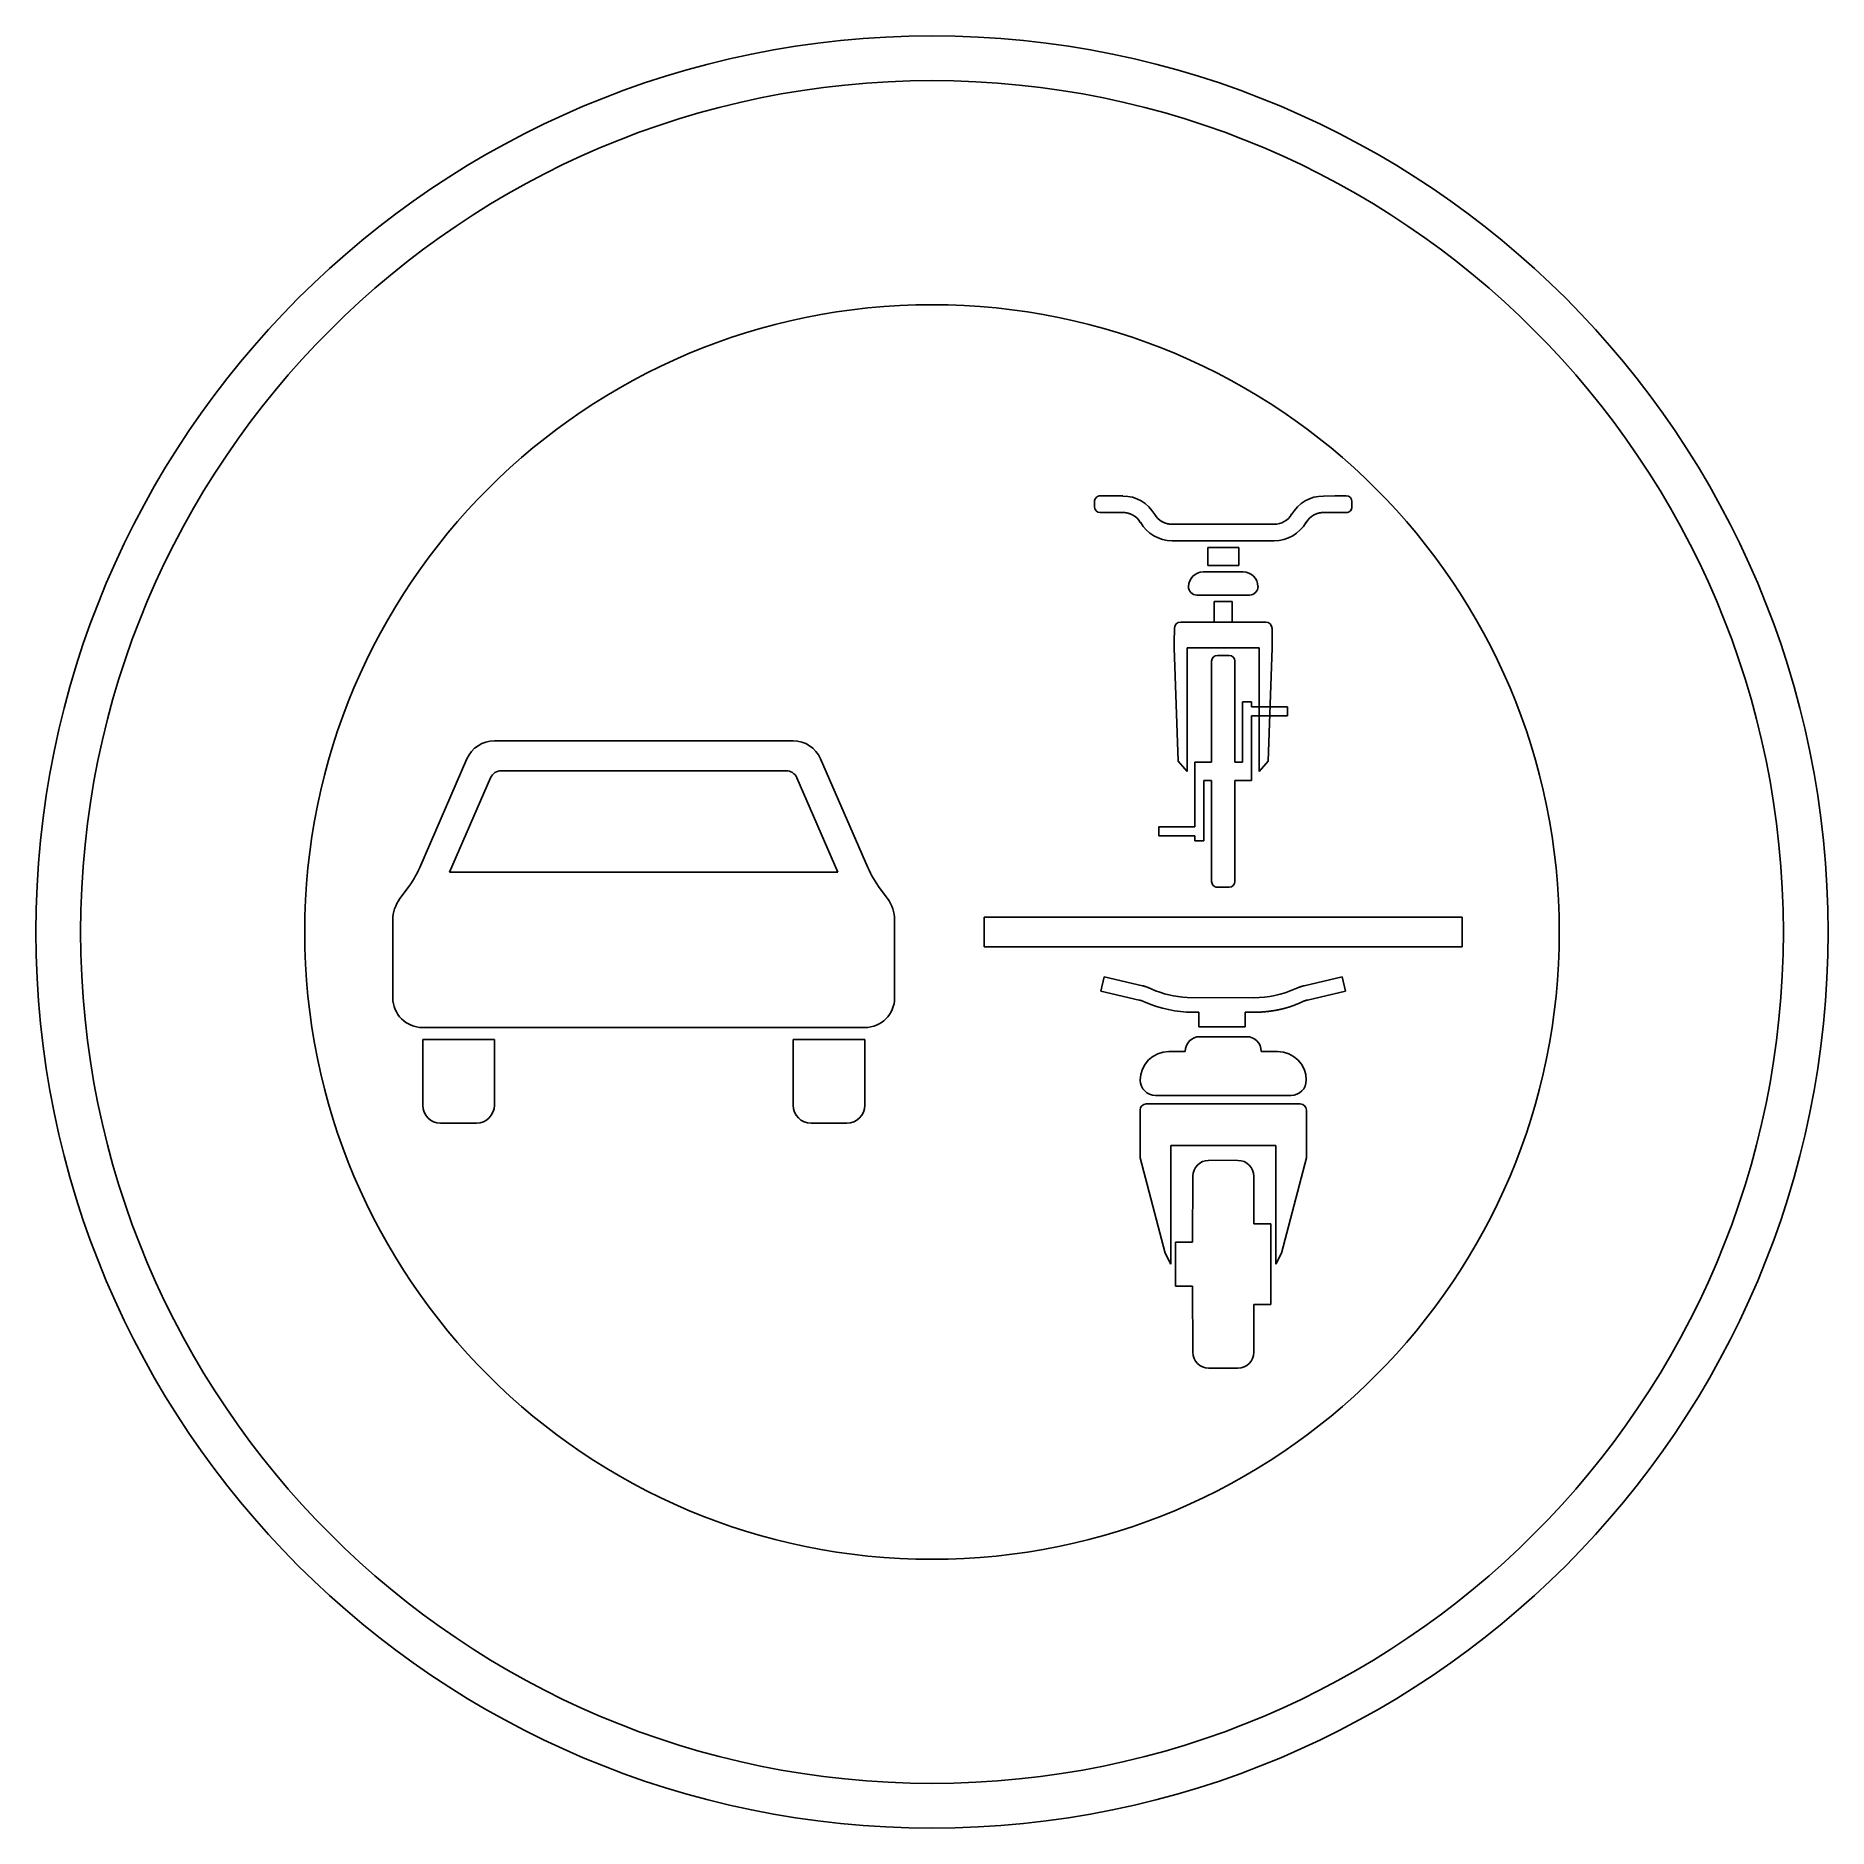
# Model space of a CAD drawing. Extents: x 0 to 600, y 0 to 600.
import ezdxf

# ---------------------------------------------------------------- set-up
doc = ezdxf.new("R2010")
doc.units = 0
doc.header["$LTSCALE"] = 25
doc.linetypes.add('AUSGEZOGEN', pattern=[0])
doc.layers.get('0').update_dxf_attribs({"linetype": 'AUSGEZOGEN'})

msp = doc.modelspace()

# ---------------------------------------------------------------- linework, layer by layer
for p, q in [((354.4, 442.35), (354.4, 444.1)), ((356.3, 446), (363.92, 446)), ((363.92, 446), (363.9, 445.95)), ((431.05, 445.95), (434.89, 446)), ((434.89, 446), (438.7, 446)), ((440.6, 444.1), (440.6, 442.35)), ((360.11, 440.42), (356.3, 440.45)), ((363.92, 440.42), (360.11, 440.42)), ((363.95, 440.42), (363.92, 440.42)), ((363.99, 440.42), (363.95, 440.42)), ((364.02, 440.42), (363.99, 440.42)), ((364.06, 440.42), (364.02, 440.42)), ((364.1, 440.42), (364.06, 440.42)), ((364.13, 440.42), (364.1, 440.42)), ((364.17, 440.42), (364.13, 440.42)), ((364.2, 440.42), (364.17, 440.42)), ((364.24, 440.42), (364.2, 440.42)), ((364.28, 440.41), (364.24, 440.42)), ((364.31, 440.41), (364.28, 440.41)), ((364.35, 440.41), (364.31, 440.41)), ((364.38, 440.41), (364.35, 440.41)), ((364.42, 440.4), (364.38, 440.41)), ((364.45, 440.4), (364.42, 440.4)), ((364.49, 440.4), (364.45, 440.4)), ((364.52, 440.4), (364.49, 440.4)), ((364.56, 440.39), (364.52, 440.4)), ((364.6, 440.39), (364.56, 440.39)), ((364.63, 440.39), (364.6, 440.39)), ((364.67, 440.38), (364.63, 440.39)), ((364.7, 440.38), (364.67, 440.38)), ((364.74, 440.37), (364.7, 440.38)), ((364.77, 440.37), (364.74, 440.37)), ((364.81, 440.36), (364.77, 440.37)), ((364.84, 440.36), (364.81, 440.36)), ((364.88, 440.36), (364.84, 440.36)), ((364.91, 440.35), (364.88, 440.36)), ((364.95, 440.34), (364.91, 440.35)), ((364.98, 440.34), (364.95, 440.34)), ((365.02, 440.33), (364.98, 440.34)), ((365.05, 440.33), (365.02, 440.33)), ((365.09, 440.32), (365.05, 440.33)), ((365.12, 440.32), (365.09, 440.32)), ((365.16, 440.31), (365.12, 440.32)), ((365.19, 440.3), (365.16, 440.31)), ((365.22, 440.3), (365.19, 440.3)), ((365.26, 440.29), (365.22, 440.3)), ((365.29, 440.28), (365.26, 440.29)), ((365.33, 440.28), (365.29, 440.28)), ((365.36, 440.27), (365.33, 440.28)), ((365.4, 440.26), (365.36, 440.27)), ((365.43, 440.25), (365.4, 440.26)), ((365.46, 440.25), (365.43, 440.25)), ((365.5, 440.24), (365.46, 440.25)), ((365.53, 440.23), (365.5, 440.24)), ((365.57, 440.22), (365.53, 440.23)), ((365.6, 440.21), (365.57, 440.22)), ((365.63, 440.2), (365.6, 440.21)), ((365.67, 440.19), (365.63, 440.2)), ((365.7, 440.19), (365.67, 440.19)), ((365.73, 440.18), (365.7, 440.19)), ((365.77, 440.17), (365.73, 440.18)), ((365.8, 440.16), (365.77, 440.17)), ((365.83, 440.15), (365.8, 440.16)), ((365.87, 440.14), (365.83, 440.15)), ((365.9, 440.13), (365.87, 440.14)), ((365.93, 440.12), (365.9, 440.13)), ((365.97, 440.11), (365.93, 440.12)), ((366, 440.1), (365.97, 440.11)), ((366.03, 440.09), (366, 440.1)), ((366.07, 440.07), (366.03, 440.09)), ((366.1, 440.06), (366.07, 440.07)), ((366.13, 440.05), (366.1, 440.06)), ((366.16, 440.04), (366.13, 440.05)), ((366.2, 440.03), (366.16, 440.04)), ((366.23, 440.02), (366.2, 440.03)), ((366.26, 440.01), (366.23, 440.02)), ((366.29, 439.99), (366.26, 440.01)), ((366.33, 439.98), (366.29, 439.99)), ((366.36, 439.97), (366.33, 439.98)), ((366.39, 439.96), (366.36, 439.97)), ((366.42, 439.94), (366.39, 439.96)), ((366.45, 439.93), (366.42, 439.94)), ((366.49, 439.92), (366.45, 439.93)), ((366.52, 439.9), (366.49, 439.92)), ((366.55, 439.89), (366.52, 439.9)), ((366.58, 439.88), (366.55, 439.89)), ((366.61, 439.86), (366.58, 439.88)), ((366.64, 439.85), (366.61, 439.86)), ((366.68, 439.84), (366.64, 439.85)), ((366.71, 439.82), (366.68, 439.84)), ((366.74, 439.81), (366.71, 439.82)), ((366.77, 439.79), (366.74, 439.81)), ((366.8, 439.78), (366.77, 439.79)), ((366.83, 439.76), (366.8, 439.78)), ((366.86, 439.75), (366.83, 439.76)), ((366.89, 439.73), (366.86, 439.75)), ((366.92, 439.72), (366.89, 439.73)), ((366.95, 439.7), (366.92, 439.72)), ((366.98, 439.69), (366.95, 439.7)), ((367.01, 439.67), (366.98, 439.69)), ((367.04, 439.65), (367.01, 439.67)), ((367.08, 439.64), (367.04, 439.65)), ((367.11, 439.62), (367.08, 439.64)), ((367.14, 439.61), (367.11, 439.62)), ((367.17, 439.59), (367.14, 439.61)), ((367.19, 439.57), (367.17, 439.59)), ((367.22, 439.56), (367.19, 439.57)), ((367.25, 439.54), (367.22, 439.56)), ((367.27, 439.56), (367.25, 439.54)), ((374.55, 439.8), (374.59, 439.77)), ((420.36, 439.82), (420.4, 439.8)), ((427.74, 439.54), (427.73, 439.56)), ((427.77, 439.56), (427.74, 439.54)), ((427.8, 439.57), (427.77, 439.56)), ((427.83, 439.59), (427.8, 439.57)), ((427.86, 439.61), (427.83, 439.59)), ((427.89, 439.62), (427.86, 439.61)), ((427.92, 439.64), (427.89, 439.62)), ((427.95, 439.66), (427.92, 439.64)), ((427.98, 439.67), (427.95, 439.66)), ((428.01, 439.69), (427.98, 439.67)), ((428.04, 439.7), (428.01, 439.69)), ((428.07, 439.72), (428.04, 439.7)), ((428.1, 439.73), (428.07, 439.72)), ((428.14, 439.75), (428.1, 439.73)), ((428.17, 439.76), (428.14, 439.75)), ((428.2, 439.78), (428.17, 439.76)), ((428.23, 439.79), (428.2, 439.78)), ((428.26, 439.81), (428.23, 439.79)), ((428.29, 439.82), (428.26, 439.81)), ((428.32, 439.84), (428.29, 439.82)), ((428.35, 439.85), (428.32, 439.84)), ((428.38, 439.86), (428.35, 439.85)), ((428.42, 439.88), (428.38, 439.86)), ((428.45, 439.89), (428.42, 439.88)), ((428.48, 439.9), (428.45, 439.89)), ((428.51, 439.92), (428.48, 439.9)), ((428.54, 439.93), (428.51, 439.92)), ((428.57, 439.94), (428.54, 439.93)), ((428.61, 439.96), (428.57, 439.94)), ((428.64, 439.97), (428.61, 439.96)), ((428.67, 439.98), (428.64, 439.97)), ((428.7, 439.99), (428.67, 439.98)), ((428.74, 440.01), (428.7, 439.99)), ((428.77, 440.02), (428.74, 440.01)), ((428.8, 440.03), (428.77, 440.02)), ((428.83, 440.04), (428.8, 440.03)), ((428.87, 440.05), (428.83, 440.04)), ((428.9, 440.06), (428.87, 440.05)), ((428.93, 440.08), (428.9, 440.06)), ((428.96, 440.09), (428.93, 440.08)), ((429, 440.1), (428.96, 440.09)), ((429.03, 440.11), (429, 440.1)), ((429.06, 440.12), (429.03, 440.11)), ((429.1, 440.13), (429.06, 440.12)), ((429.13, 440.14), (429.1, 440.13)), ((429.16, 440.15), (429.13, 440.14)), ((429.2, 440.16), (429.16, 440.15)), ((429.23, 440.17), (429.2, 440.16)), ((429.26, 440.18), (429.23, 440.17)), ((429.3, 440.19), (429.26, 440.18)), ((429.33, 440.2), (429.3, 440.19)), ((429.36, 440.2), (429.33, 440.2)), ((429.4, 440.21), (429.36, 440.2)), ((429.43, 440.22), (429.4, 440.21)), ((429.47, 440.23), (429.43, 440.22)), ((429.5, 440.24), (429.47, 440.23)), ((429.53, 440.25), (429.5, 440.24)), ((429.57, 440.25), (429.53, 440.25)), ((429.6, 440.26), (429.57, 440.25)), ((429.64, 440.27), (429.6, 440.26)), ((429.67, 440.28), (429.64, 440.27)), ((429.7, 440.28), (429.67, 440.28)), ((429.74, 440.29), (429.7, 440.28)), ((429.77, 440.3), (429.74, 440.29)), ((429.81, 440.3), (429.77, 440.3)), ((429.84, 440.31), (429.81, 440.3)), ((429.88, 440.32), (429.84, 440.31)), ((429.91, 440.32), (429.88, 440.32)), ((429.95, 440.33), (429.91, 440.32)), ((429.98, 440.33), (429.95, 440.33)), ((430.02, 440.34), (429.98, 440.33)), ((430.05, 440.35), (430.02, 440.34)), ((430.09, 440.35), (430.05, 440.35)), ((430.12, 440.36), (430.09, 440.35)), ((430.16, 440.36), (430.12, 440.36)), ((430.19, 440.37), (430.16, 440.36)), ((430.23, 440.37), (430.19, 440.37)), ((430.26, 440.37), (430.23, 440.37)), ((430.3, 440.38), (430.26, 440.37)), ((430.33, 440.38), (430.3, 440.38)), ((430.37, 440.39), (430.33, 440.38)), ((430.4, 440.39), (430.37, 440.39)), ((430.44, 440.39), (430.4, 440.39)), ((430.47, 440.4), (430.44, 440.39)), ((430.51, 440.4), (430.47, 440.4)), ((430.54, 440.4), (430.51, 440.4)), ((430.58, 440.41), (430.54, 440.4)), ((430.61, 440.41), (430.58, 440.41)), ((430.65, 440.41), (430.61, 440.41)), ((430.69, 440.41), (430.65, 440.41)), ((430.72, 440.41), (430.69, 440.41)), ((430.76, 440.42), (430.72, 440.41)), ((430.79, 440.42), (430.76, 440.42)), ((430.83, 440.42), (430.79, 440.42)), ((430.87, 440.42), (430.83, 440.42)), ((430.9, 440.42), (430.87, 440.42)), ((430.94, 440.42), (430.9, 440.42)), ((430.97, 440.42), (430.94, 440.42)), ((431.01, 440.42), (430.97, 440.42)), ((431.05, 440.42), (431.01, 440.42)), ((431.08, 440.42), (431.05, 440.42)), ((434.89, 440.42), (431.08, 440.42)), ((438.7, 440.45), (434.89, 440.42)), ((369.75, 437.15), (369.71, 437.12)), ((377.02, 437.34), (377.04, 437.38)), ((377.04, 437.38), (377.07, 437.36)), ((377.07, 437.36), (377.1, 437.34)), ((377.1, 437.34), (377.13, 437.33)), ((377.13, 437.33), (377.16, 437.31)), ((377.16, 437.31), (377.19, 437.29)), ((377.19, 437.29), (377.22, 437.28)), ((377.22, 437.28), (377.25, 437.26)), ((377.25, 437.26), (377.28, 437.25)), ((377.28, 437.25), (377.31, 437.23)), ((377.31, 437.23), (377.34, 437.21)), ((377.34, 437.21), (377.37, 437.2)), ((377.37, 437.2), (377.41, 437.18)), ((377.41, 437.18), (377.44, 437.17)), ((377.44, 437.17), (377.47, 437.15)), ((377.47, 437.15), (377.5, 437.14)), ((377.5, 437.14), (377.53, 437.12)), ((377.53, 437.12), (377.56, 437.11)), ((377.56, 437.11), (377.59, 437.09)), ((377.59, 437.09), (377.62, 437.08)), ((377.62, 437.08), (377.65, 437.07)), ((377.65, 437.07), (377.69, 437.05)), ((377.69, 437.05), (377.72, 437.04)), ((377.72, 437.04), (377.75, 437.03)), ((377.75, 437.03), (377.78, 437.01)), ((377.78, 437.01), (377.81, 437)), ((377.81, 437), (377.84, 436.99)), ((377.84, 436.99), (377.88, 436.97)), ((377.88, 436.97), (377.91, 436.96)), ((377.91, 436.96), (377.94, 436.95)), ((377.94, 436.95), (377.97, 436.94)), ((377.97, 436.94), (378, 436.92)), ((378, 436.92), (378.04, 436.91)), ((378.04, 436.91), (378.07, 436.9)), ((378.07, 436.9), (378.1, 436.89)), ((378.1, 436.89), (378.13, 436.88)), ((378.13, 436.88), (378.17, 436.86)), ((378.17, 436.86), (378.2, 436.85)), ((378.2, 436.85), (378.23, 436.84)), ((378.23, 436.84), (378.26, 436.83)), ((378.26, 436.83), (378.3, 436.82)), ((378.3, 436.82), (378.33, 436.81)), ((378.33, 436.81), (378.36, 436.8)), ((378.36, 436.8), (378.4, 436.79)), ((378.4, 436.79), (378.43, 436.78)), ((378.43, 436.78), (378.46, 436.77)), ((378.46, 436.77), (378.5, 436.76)), ((378.5, 436.76), (378.53, 436.75)), ((378.53, 436.75), (378.56, 436.74)), ((378.56, 436.74), (378.6, 436.73)), ((378.6, 436.73), (378.63, 436.72)), ((378.63, 436.72), (378.66, 436.71)), ((378.66, 436.71), (378.7, 436.7)), ((378.7, 436.7), (378.73, 436.7)), ((378.73, 436.7), (378.77, 436.69)), ((378.77, 436.69), (378.8, 436.68)), ((378.8, 436.68), (378.83, 436.67)), ((378.83, 436.67), (378.87, 436.66)), ((378.87, 436.66), (378.9, 436.66)), ((378.9, 436.66), (378.94, 436.65)), ((378.94, 436.65), (378.97, 436.64)), ((378.97, 436.64), (379, 436.63)), ((379, 436.63), (379.04, 436.63)), ((379.04, 436.63), (379.07, 436.62)), ((379.07, 436.62), (379.11, 436.61)), ((379.11, 436.61), (379.14, 436.61)), ((379.14, 436.61), (379.18, 436.6)), ((379.18, 436.6), (379.21, 436.59)), ((379.21, 436.59), (379.25, 436.59)), ((379.25, 436.59), (379.28, 436.58)), ((379.28, 436.58), (379.32, 436.58)), ((379.32, 436.58), (379.35, 436.57)), ((379.35, 436.57), (379.39, 436.57)), ((379.39, 436.57), (379.42, 436.56)), ((379.42, 436.56), (379.46, 436.56)), ((379.46, 436.56), (379.49, 436.55)), ((379.49, 436.55), (379.53, 436.55)), ((379.53, 436.55), (379.56, 436.54)), ((379.56, 436.54), (379.6, 436.54)), ((379.6, 436.54), (379.63, 436.53)), ((379.63, 436.53), (379.67, 436.53)), ((379.67, 436.53), (379.7, 436.53)), ((379.7, 436.53), (379.74, 436.52)), ((379.74, 436.52), (379.77, 436.52)), ((379.77, 436.52), (379.81, 436.52)), ((379.81, 436.52), (379.84, 436.51)), ((379.84, 436.51), (379.88, 436.51)), ((379.88, 436.51), (379.92, 436.51)), ((379.92, 436.51), (379.95, 436.51)), ((379.95, 436.51), (379.99, 436.5)), ((379.99, 436.5), (380.02, 436.5)), ((380.02, 436.5), (380.06, 436.5)), ((380.06, 436.5), (380.1, 436.5)), ((380.1, 436.5), (380.13, 436.5)), ((380.13, 436.5), (380.17, 436.5)), ((380.17, 436.5), (380.2, 436.5)), ((380.2, 436.5), (380.24, 436.49)), ((380.24, 436.49), (380.27, 436.49)), ((380.27, 436.49), (380.31, 436.49)), ((380.31, 436.49), (380.35, 436.49)), ((380.35, 436.49), (380.38, 436.49)), ((380.38, 436.49), (414.6, 436.5)), ((380.38, 436.49), (380.38, 436.49)), ((425.29, 437.12), (425.25, 437.15)), ((414.6, 431), (380.38, 430.93)), ((380.38, 430.93), (380.4, 431)), ((392.33, 428.76), (402.67, 428.76)), ((392.33, 422.73), (392.33, 428.76)), ((402.67, 428.76), (402.67, 422.73)), ((390.78, 420.58), (390.76, 420.57)), ((390.76, 420.57), (404.2, 420.55)), ((402.67, 422.73), (392.33, 422.73)), ((385.85, 415.65), (385.9, 415.65)), ((409.1, 415.65), (409.15, 415.65)), ((406.3, 412.8), (388.7, 412.8)), ((394.48, 410.67), (400.52, 410.67)), ((394.48, 403.77), (394.48, 410.67)), ((400.52, 410.67), (400.52, 403.77)), ((383.28, 403.77), (411.7, 403.75)), ((400.52, 403.77), (394.48, 403.77)), ((381.12, 397.01), (381.15, 401.6)), ((381.12, 395.15), (381.12, 397.01)), ((413.85, 401.6), (413.87, 397.01)), ((413.87, 397.01), (413.87, 395.15)), ((382.42, 357.23), (381.12, 395.15)), ((409.56, 395.15), (385.43, 395.15)), ((385.43, 395.15), (385.43, 353.78)), ((393.62, 356.8), (393.6, 390.65)), ((395.56, 392.57), (399.45, 392.6)), ((401.4, 390.65), (401.38, 356.8)), ((409.56, 353.78), (409.56, 395.15)), ((413.87, 395.15), (412.58, 357.23)), ((403.96, 356.8), (403.96, 377.05)), ((403.96, 377.05), (406.98, 377.05)), ((406.98, 377.05), (406.98, 375.33)), ((406.98, 375.33), (419.04, 375.33)), ((419.04, 372.31), (406.98, 372.31)), ((406.98, 372.31), (406.98, 356.8)), ((419.04, 375.33), (419.04, 372.31)), ((153.5, 364), (253.5, 364)), ((128.51, 321.64), (144.33, 357.99)), ((155.9, 354), (251.1, 354)), ((262.67, 357.99), (278.49, 321.64)), ((385.43, 353.78), (382.42, 357.23)), ((388.02, 353.78), (388.02, 356.8)), ((388.02, 356.8), (393.62, 356.8)), ((401.38, 356.8), (403.96, 356.8)), ((406.98, 356.8), (406.98, 350.77)), ((412.58, 357.23), (409.56, 353.78)), ((138.5, 320), (152.23, 351.6)), ((254.77, 351.6), (268.5, 320)), ((388.02, 335.25), (388.02, 353.78)), ((393.62, 350.77), (391.04, 350.77)), ((391.04, 350.77), (391.04, 330.51)), ((393.6, 316.95), (393.62, 350.77)), ((406.98, 350.77), (401.38, 350.77)), ((401.38, 350.77), (401.4, 316.95)), ((375.95, 332.24), (375.95, 335.25)), ((375.95, 335.25), (388.02, 335.25)), ((388.02, 332.24), (375.95, 332.24)), ((388.02, 330.51), (388.02, 332.24)), ((391.04, 330.51), (388.02, 330.51)), ((268.5, 320), (138.5, 320)), ((121.9, 311.2), (124.3, 314.4)), ((282.7, 314.4), (285.1, 311.2)), ((399.45, 315), (395.55, 315)), ((119.5, 278), (119.5, 304)), ((287.5, 304), (287.5, 278)), ((317.5, 295), (317.5, 305)), ((317.5, 305), (477.5, 305)), ((477.5, 305), (477.5, 295)), ((477.5, 295), (317.5, 295)), ((356.56, 280.21), (357.67, 285)), ((357.67, 285), (370.44, 282.02)), ((370.44, 282.02), (370.47, 282.01)), ((370.47, 282.01), (370.5, 282)), ((370.5, 282), (370.53, 281.99)), ((424.46, 281.99), (424.5, 282)), ((424.5, 282), (424.53, 282.01)), ((424.53, 282.01), (424.56, 282.02)), ((424.56, 282.02), (437.33, 285)), ((437.33, 285), (438.44, 280.21)), ((369.33, 277.23), (356.56, 280.21)), ((369.36, 277.22), (369.33, 277.23)), ((369.39, 277.22), (369.36, 277.22)), ((369.42, 277.21), (369.39, 277.22)), ((369.44, 277.2), (369.42, 277.21)), ((369.47, 277.2), (369.44, 277.2)), ((369.5, 277.19), (369.47, 277.2)), ((369.52, 277.18), (369.5, 277.19)), ((369.55, 277.18), (369.52, 277.18)), ((369.57, 277.17), (369.55, 277.18)), ((369.6, 277.16), (369.57, 277.17)), ((369.62, 277.16), (369.6, 277.16)), ((369.65, 277.15), (369.62, 277.16)), ((369.67, 277.14), (369.65, 277.15)), ((369.7, 277.14), (369.67, 277.14)), ((369.72, 277.13), (369.7, 277.14)), ((369.75, 277.12), (369.72, 277.13)), ((369.77, 277.12), (369.75, 277.12)), ((369.79, 277.11), (369.77, 277.12)), ((369.82, 277.1), (369.79, 277.11)), ((369.84, 277.1), (369.82, 277.1)), ((369.86, 277.09), (369.84, 277.1)), ((369.89, 277.08), (369.86, 277.09)), ((369.91, 277.08), (369.89, 277.08)), ((369.93, 277.07), (369.91, 277.08)), ((369.96, 277.06), (369.93, 277.07)), ((369.98, 277.06), (369.96, 277.06)), ((370, 277.05), (369.98, 277.06)), ((370.02, 277.04), (370, 277.05)), ((370.04, 277.04), (370.02, 277.04)), ((370.07, 277.03), (370.04, 277.04)), ((370.09, 277.02), (370.07, 277.03)), ((370.11, 277.02), (370.09, 277.02)), ((370.13, 277.01), (370.11, 277.02)), ((370.15, 277), (370.13, 277.01)), ((370.17, 277), (370.15, 277)), ((370.19, 276.99), (370.17, 277)), ((370.21, 276.98), (370.19, 276.99)), ((370.23, 276.97), (370.21, 276.98)), ((370.25, 276.97), (370.23, 276.97)), ((370.27, 276.96), (370.25, 276.97)), ((370.29, 276.95), (370.27, 276.96)), ((370.31, 276.95), (370.29, 276.95)), ((370.33, 276.94), (370.31, 276.95)), ((370.35, 276.93), (370.33, 276.94)), ((370.37, 276.92), (370.35, 276.93)), ((370.39, 276.92), (370.37, 276.92)), ((370.41, 276.91), (370.39, 276.92)), ((370.43, 276.9), (370.41, 276.91)), ((370.45, 276.9), (370.43, 276.9)), ((370.47, 276.89), (370.45, 276.9)), ((370.49, 276.88), (370.47, 276.89)), ((370.51, 276.87), (370.49, 276.88)), ((370.53, 276.87), (370.51, 276.87)), ((370.53, 281.99), (370.56, 281.99)), ((370.54, 276.86), (370.53, 276.87)), ((370.56, 276.85), (370.54, 276.86)), ((370.56, 281.99), (370.6, 281.98)), ((370.58, 276.84), (370.56, 276.85)), ((370.6, 276.84), (370.58, 276.84)), ((370.6, 281.98), (370.63, 281.97)), ((370.62, 276.83), (370.6, 276.84)), ((370.64, 276.82), (370.62, 276.83)), ((370.63, 281.97), (370.66, 281.96)), ((370.66, 276.81), (370.64, 276.82)), ((370.66, 281.96), (370.69, 281.95)), ((370.67, 276.81), (370.66, 276.81)), ((370.69, 276.8), (370.67, 276.81)), ((370.69, 281.95), (370.72, 281.94)), ((370.71, 276.79), (370.69, 276.8)), ((370.73, 276.78), (370.71, 276.79)), ((370.72, 281.94), (370.75, 281.93)), ((370.75, 276.77), (370.73, 276.78)), ((370.75, 281.93), (370.78, 281.93)), ((370.76, 276.77), (370.75, 276.77)), ((370.78, 276.76), (370.76, 276.77)), ((370.78, 281.93), (370.81, 281.92)), ((370.8, 276.75), (370.78, 276.76)), ((370.82, 276.74), (370.8, 276.75)), ((370.81, 281.92), (370.84, 281.91)), ((370.84, 276.74), (370.82, 276.74)), ((370.84, 281.91), (370.87, 281.9)), ((370.85, 276.73), (370.84, 276.74)), ((370.87, 276.72), (370.85, 276.73)), ((370.87, 281.9), (370.9, 281.89)), ((370.89, 276.71), (370.87, 276.72)), ((370.91, 276.7), (370.89, 276.71)), ((370.9, 281.89), (370.94, 281.88)), ((370.93, 276.7), (370.91, 276.7)), ((370.94, 276.69), (370.93, 276.7)), ((370.94, 281.88), (370.97, 281.87)), ((370.96, 276.68), (370.94, 276.69)), ((370.98, 276.67), (370.96, 276.68)), ((370.97, 281.87), (371, 281.87)), ((371, 276.66), (370.98, 276.67)), ((371, 281.87), (371.03, 281.86)), ((371.01, 276.65), (371, 276.66)), ((371.03, 276.65), (371.01, 276.65)), ((371.03, 281.86), (371.06, 281.85)), ((371.05, 276.64), (371.03, 276.65)), ((371.07, 276.63), (371.05, 276.64)), ((371.06, 281.85), (371.09, 281.84)), ((371.08, 276.62), (371.07, 276.63)), ((371.1, 276.61), (371.08, 276.62)), ((371.09, 281.84), (371.12, 281.83)), ((371.12, 276.6), (371.1, 276.61)), ((371.12, 281.83), (371.15, 281.82)), ((371.14, 276.59), (371.12, 276.6)), ((371.16, 276.59), (371.14, 276.59)), ((371.15, 281.82), (371.18, 281.81)), ((371.17, 276.58), (371.16, 276.59)), ((371.19, 276.57), (371.17, 276.58)), ((371.18, 281.81), (371.21, 281.8)), ((371.21, 276.56), (371.19, 276.57)), ((371.21, 281.8), (371.24, 281.79)), ((371.23, 276.55), (371.21, 276.56)), ((371.25, 276.54), (371.23, 276.55)), ((371.24, 281.79), (371.27, 281.78)), ((371.26, 276.53), (371.25, 276.54)), ((371.28, 276.52), (371.26, 276.53)), ((371.27, 281.78), (371.3, 281.78)), ((371.3, 276.52), (371.28, 276.52)), ((371.3, 281.78), (371.33, 281.77)), ((371.32, 276.51), (371.3, 276.52)), ((371.34, 276.5), (371.32, 276.51)), ((371.33, 281.77), (371.36, 281.76)), ((371.36, 276.49), (371.34, 276.5)), ((371.36, 281.76), (371.39, 281.75)), ((371.37, 276.48), (371.36, 276.49)), ((371.38, 276.54), (371.37, 276.48)), ((371.39, 281.75), (371.42, 281.74)), ((371.42, 281.74), (371.45, 281.73)), ((371.45, 281.73), (371.48, 281.72)), ((371.48, 281.72), (371.51, 281.71)), ((371.51, 281.71), (371.53, 281.7)), ((371.53, 281.7), (371.56, 281.69)), ((371.56, 281.69), (371.59, 281.68)), ((371.59, 281.68), (371.62, 281.67)), ((371.62, 281.67), (371.65, 281.66)), ((371.65, 281.66), (371.68, 281.65)), ((371.68, 281.65), (371.71, 281.64)), ((371.71, 281.64), (371.74, 281.63)), ((371.74, 281.63), (371.77, 281.62)), ((371.77, 281.62), (371.8, 281.61)), ((371.8, 281.61), (371.83, 281.6)), ((371.83, 281.6), (371.86, 281.59)), ((371.86, 281.59), (371.89, 281.58)), ((371.89, 281.58), (371.92, 281.57)), ((371.92, 281.57), (371.95, 281.56)), ((371.95, 281.56), (371.98, 281.55)), ((371.98, 281.55), (372.01, 281.54)), ((372.01, 281.54), (372.03, 281.53)), ((372.03, 281.53), (372.06, 281.51)), ((372.06, 281.51), (372.09, 281.5)), ((372.09, 281.5), (372.12, 281.49)), ((372.12, 281.49), (372.15, 281.48)), ((372.15, 281.48), (372.18, 281.47)), ((372.18, 281.47), (372.21, 281.46)), ((372.21, 281.46), (372.24, 281.45)), ((372.24, 281.45), (372.27, 281.44)), ((372.27, 281.44), (372.3, 281.43)), ((372.3, 281.43), (372.33, 281.41)), ((372.33, 281.41), (372.36, 281.4)), ((372.36, 281.4), (372.39, 281.39)), ((372.39, 281.39), (372.42, 281.38)), ((372.42, 281.38), (372.45, 281.37)), ((372.45, 281.37), (372.48, 281.36)), ((372.48, 281.36), (372.5, 281.34)), ((372.5, 281.34), (372.53, 281.33)), ((372.53, 281.33), (372.56, 281.32)), ((372.56, 281.32), (372.59, 281.31)), ((372.59, 281.31), (372.62, 281.3)), ((372.62, 281.3), (372.65, 281.28)), ((372.65, 281.28), (372.68, 281.27)), ((372.68, 281.27), (372.71, 281.26)), ((372.71, 281.26), (372.74, 281.25)), ((372.74, 281.25), (372.77, 281.23)), ((372.77, 281.23), (372.8, 281.22)), ((372.8, 281.22), (372.83, 281.21)), ((372.83, 281.21), (372.86, 281.2)), ((372.86, 281.2), (372.89, 281.18)), ((372.89, 281.18), (372.92, 281.17)), ((372.92, 281.17), (372.95, 281.16)), ((372.95, 281.16), (372.98, 281.14)), ((372.98, 281.14), (373.01, 281.13)), ((373.01, 281.13), (373.04, 281.12)), ((373.04, 281.12), (373.07, 281.1)), ((373.07, 281.1), (373.1, 281.09)), ((373.1, 281.09), (373.13, 281.08)), ((373.13, 281.08), (373.16, 281.06)), ((373.16, 281.06), (373.19, 281.05)), ((373.19, 281.05), (373.22, 281.04)), ((373.22, 281.04), (373.26, 281.02)), ((373.26, 281.02), (373.29, 281.01)), ((373.29, 281.01), (373.32, 280.99)), ((373.32, 280.99), (373.35, 280.98)), ((373.35, 280.98), (373.38, 280.97)), ((373.38, 280.97), (373.41, 280.95)), ((373.41, 280.95), (373.44, 280.94)), ((373.44, 280.94), (373.42, 280.94)), ((373.44, 280.94), (373.44, 280.94)), ((373.44, 280.94), (373.44, 280.94)), ((385.47, 278.05), (407.75, 278)), ((421.56, 280.94), (421.59, 280.95)), ((421.58, 280.94), (421.56, 280.94)), ((421.59, 280.95), (421.62, 280.97)), ((421.62, 280.97), (421.65, 280.98)), ((421.65, 280.98), (421.68, 280.99)), ((421.68, 280.99), (421.71, 281.01)), ((421.71, 281.01), (421.74, 281.02)), ((421.74, 281.02), (421.77, 281.04)), ((421.77, 281.04), (421.8, 281.05)), ((421.8, 281.05), (421.83, 281.06)), ((421.83, 281.06), (421.86, 281.08)), ((421.86, 281.08), (421.89, 281.09)), ((421.89, 281.09), (421.92, 281.1)), ((421.92, 281.1), (421.95, 281.12)), ((421.95, 281.12), (421.98, 281.13)), ((421.98, 281.13), (422.01, 281.14)), ((422.01, 281.14), (422.05, 281.16)), ((422.05, 281.16), (422.08, 281.17)), ((422.08, 281.17), (422.11, 281.18)), ((422.11, 281.18), (422.14, 281.2)), ((422.14, 281.2), (422.17, 281.21)), ((422.17, 281.21), (422.2, 281.22)), ((422.2, 281.22), (422.22, 281.23)), ((422.22, 281.23), (422.25, 281.25)), ((422.25, 281.25), (422.28, 281.26)), ((422.28, 281.26), (422.31, 281.27)), ((422.31, 281.27), (422.34, 281.28)), ((422.34, 281.28), (422.37, 281.3)), ((422.37, 281.3), (422.4, 281.31)), ((422.4, 281.31), (422.43, 281.32)), ((422.43, 281.32), (422.46, 281.33)), ((422.46, 281.33), (422.49, 281.34)), ((422.49, 281.34), (422.52, 281.36)), ((422.64, 276.03), (422.5, 275.97)), ((422.52, 281.36), (422.55, 281.37)), ((422.55, 281.37), (422.58, 281.38)), ((422.58, 281.38), (422.61, 281.39)), ((422.61, 281.39), (422.64, 281.4)), ((422.64, 281.4), (422.67, 281.41)), ((422.78, 276.09), (422.64, 276.03)), ((422.67, 281.41), (422.7, 281.43)), ((422.7, 281.43), (422.73, 281.44)), ((422.73, 281.44), (422.76, 281.45)), ((422.76, 281.45), (422.79, 281.46)), ((422.92, 276.16), (422.78, 276.09)), ((422.79, 281.46), (422.82, 281.47)), ((422.82, 281.47), (422.84, 281.48)), ((422.84, 281.48), (422.87, 281.49)), ((422.87, 281.49), (422.9, 281.5)), ((422.9, 281.5), (422.93, 281.51)), ((423.07, 276.22), (422.92, 276.16)), ((422.93, 281.51), (422.96, 281.53)), ((422.96, 281.53), (422.99, 281.54)), ((422.99, 281.54), (423.02, 281.55)), ((423.02, 281.55), (423.05, 281.56)), ((423.05, 281.56), (423.08, 281.57)), ((423.21, 276.28), (423.07, 276.22)), ((423.08, 281.57), (423.11, 281.58)), ((423.11, 281.58), (423.14, 281.59)), ((423.14, 281.59), (423.17, 281.6)), ((423.17, 281.6), (423.2, 281.61)), ((423.2, 281.61), (423.23, 281.62)), ((423.35, 276.35), (423.21, 276.28)), ((423.23, 281.62), (423.26, 281.63)), ((423.26, 281.63), (423.28, 281.64)), ((423.28, 281.64), (423.31, 281.65)), ((423.31, 281.65), (423.34, 281.66)), ((423.34, 281.66), (423.37, 281.67)), ((423.48, 276.41), (423.35, 276.35)), ((423.37, 281.67), (423.4, 281.68)), ((423.4, 281.68), (423.43, 281.69)), ((423.43, 281.69), (423.46, 281.7)), ((423.46, 281.7), (423.49, 281.71)), ((423.62, 276.48), (423.48, 276.41)), ((423.49, 281.71), (423.52, 281.72)), ((423.52, 281.72), (423.55, 281.73)), ((423.55, 281.73), (423.58, 281.74)), ((423.58, 281.74), (423.61, 281.75)), ((423.61, 281.75), (423.64, 281.76)), ((423.64, 276.49), (423.62, 276.48)), ((423.62, 276.48), (423.62, 276.48)), ((423.64, 281.76), (423.67, 281.77)), ((423.66, 276.5), (423.64, 276.49)), ((423.68, 276.51), (423.66, 276.5)), ((423.67, 281.77), (423.7, 281.78)), ((423.7, 276.52), (423.68, 276.51)), ((423.7, 281.78), (423.73, 281.78)), ((423.71, 276.52), (423.7, 276.52)), ((423.73, 276.53), (423.71, 276.52)), ((423.73, 281.78), (423.76, 281.79)), ((423.75, 276.54), (423.73, 276.53)), ((423.77, 276.55), (423.75, 276.54)), ((423.76, 281.79), (423.79, 281.8)), ((423.79, 276.56), (423.77, 276.55)), ((423.79, 281.8), (423.82, 281.81)), ((423.8, 276.57), (423.79, 276.56)), ((423.82, 276.58), (423.8, 276.57)), ((423.82, 281.81), (423.85, 281.82)), ((423.84, 276.59), (423.82, 276.58)), ((423.86, 276.59), (423.84, 276.59)), ((423.85, 281.82), (423.88, 281.83)), ((423.88, 276.6), (423.86, 276.59)), ((423.88, 281.83), (423.91, 281.84)), ((423.89, 276.61), (423.88, 276.6)), ((423.91, 276.62), (423.89, 276.61)), ((423.91, 281.84), (423.94, 281.85)), ((423.93, 276.63), (423.91, 276.62)), ((423.95, 276.64), (423.93, 276.63)), ((423.94, 281.85), (423.97, 281.86)), ((423.97, 276.65), (423.95, 276.64)), ((423.97, 281.86), (424, 281.87)), ((423.98, 276.65), (423.97, 276.65)), ((424, 276.66), (423.98, 276.65)), ((424, 281.87), (424.03, 281.87)), ((424.02, 276.67), (424, 276.66)), ((424.04, 276.68), (424.02, 276.67)), ((424.03, 281.87), (424.06, 281.88)), ((424.05, 276.69), (424.04, 276.68)), ((424.07, 276.7), (424.05, 276.69)), ((424.06, 281.88), (424.09, 281.89)), ((424.09, 276.7), (424.07, 276.7)), ((424.09, 281.89), (424.12, 281.9)), ((424.11, 276.71), (424.09, 276.7)), ((424.12, 276.72), (424.11, 276.71)), ((424.12, 281.9), (424.15, 281.91)), ((424.14, 276.73), (424.12, 276.72)), ((424.16, 276.74), (424.14, 276.73)), ((424.15, 281.91), (424.18, 281.92)), ((424.18, 276.74), (424.16, 276.74)), ((424.18, 281.92), (424.21, 281.93)), ((424.2, 276.75), (424.18, 276.74)), ((424.21, 276.76), (424.2, 276.75)), ((424.21, 281.93), (424.25, 281.93)), ((424.23, 276.77), (424.21, 276.76)), ((424.25, 276.77), (424.23, 276.77)), ((424.25, 281.93), (424.28, 281.94)), ((424.27, 276.78), (424.25, 276.77)), ((424.29, 276.79), (424.27, 276.78)), ((424.28, 281.94), (424.31, 281.95)), ((424.3, 276.8), (424.29, 276.79)), ((424.32, 276.81), (424.3, 276.8)), ((424.31, 281.95), (424.34, 281.96)), ((424.34, 276.81), (424.32, 276.81)), ((424.34, 281.96), (424.37, 281.97)), ((424.36, 276.82), (424.34, 276.81)), ((424.38, 276.83), (424.36, 276.82)), ((424.37, 281.97), (424.4, 281.98)), ((424.4, 276.84), (424.38, 276.83)), ((424.4, 281.98), (424.43, 281.99)), ((424.41, 276.84), (424.4, 276.84)), ((424.43, 276.85), (424.41, 276.84)), ((424.43, 281.99), (424.46, 281.99)), ((424.45, 276.86), (424.43, 276.85)), ((424.47, 276.87), (424.45, 276.86)), ((424.49, 276.87), (424.47, 276.87)), ((424.51, 276.88), (424.49, 276.87)), ((424.53, 276.89), (424.51, 276.88)), ((424.55, 276.9), (424.53, 276.89)), ((424.57, 276.9), (424.55, 276.9)), ((424.58, 276.91), (424.57, 276.9)), ((424.6, 276.92), (424.58, 276.91)), ((424.62, 276.92), (424.6, 276.92)), ((424.64, 276.93), (424.62, 276.92)), ((424.66, 276.94), (424.64, 276.93)), ((424.68, 276.95), (424.66, 276.94)), ((424.7, 276.95), (424.68, 276.95)), ((424.72, 276.96), (424.7, 276.95)), ((424.74, 276.97), (424.72, 276.96)), ((424.76, 276.97), (424.74, 276.97)), ((424.78, 276.98), (424.76, 276.97)), ((424.8, 276.99), (424.78, 276.98)), ((424.83, 277), (424.8, 276.99)), ((424.85, 277), (424.83, 277)), ((424.87, 277.01), (424.85, 277)), ((424.89, 277.02), (424.87, 277.01)), ((424.91, 277.02), (424.89, 277.02)), ((424.93, 277.03), (424.91, 277.02)), ((424.95, 277.04), (424.93, 277.03)), ((424.97, 277.04), (424.95, 277.04)), ((425, 277.05), (424.97, 277.04)), ((425.02, 277.06), (425, 277.05)), ((425.04, 277.06), (425.02, 277.06)), ((425.06, 277.07), (425.04, 277.06)), ((425.09, 277.08), (425.06, 277.07)), ((425.11, 277.08), (425.09, 277.08)), ((425.13, 277.09), (425.11, 277.08)), ((425.16, 277.1), (425.13, 277.09)), ((425.18, 277.1), (425.16, 277.1)), ((425.2, 277.11), (425.18, 277.1)), ((425.23, 277.12), (425.2, 277.11)), ((425.25, 277.12), (425.23, 277.12)), ((425.27, 277.13), (425.25, 277.12)), ((425.3, 277.14), (425.27, 277.13)), ((425.32, 277.14), (425.3, 277.14)), ((425.35, 277.15), (425.32, 277.14)), ((425.37, 277.16), (425.35, 277.15)), ((425.4, 277.16), (425.37, 277.16)), ((425.42, 277.17), (425.4, 277.16)), ((425.45, 277.18), (425.42, 277.17)), ((425.48, 277.18), (425.45, 277.18)), ((425.5, 277.19), (425.48, 277.18)), ((425.53, 277.2), (425.5, 277.19)), ((425.55, 277.2), (425.53, 277.2)), ((425.58, 277.21), (425.55, 277.2)), ((425.61, 277.22), (425.58, 277.21)), ((425.64, 277.22), (425.61, 277.22)), ((425.66, 277.23), (425.64, 277.22)), ((438.44, 280.21), (425.66, 277.23)), ((389.31, 273.13), (387.26, 273.13)), ((389.31, 268.22), (389.31, 273.13)), ((407.74, 273.13), (404.87, 273.13)), ((404.87, 273.13), (404.87, 268.22)), ((407.91, 273.13), (407.74, 273.13)), ((408.08, 273.13), (407.91, 273.13)), ((408.25, 273.13), (408.08, 273.13)), ((408.42, 273.14), (408.25, 273.13)), ((408.59, 273.14), (408.42, 273.14)), ((408.76, 273.15), (408.59, 273.14)), ((408.93, 273.15), (408.76, 273.15)), ((409.1, 273.16), (408.93, 273.15)), ((409.28, 273.16), (409.1, 273.16)), ((409.45, 273.17), (409.28, 273.16)), ((409.62, 273.18), (409.45, 273.17)), ((409.79, 273.19), (409.62, 273.18)), ((409.96, 273.19), (409.79, 273.19)), ((410.13, 273.2), (409.96, 273.19)), ((410.3, 273.21), (410.13, 273.2)), ((410.47, 273.22), (410.3, 273.21)), ((410.63, 273.24), (410.47, 273.22)), ((410.8, 273.25), (410.63, 273.24)), ((410.97, 273.26), (410.8, 273.25)), ((411.14, 273.28), (410.97, 273.26)), ((411.31, 273.29), (411.14, 273.28)), ((411.48, 273.3), (411.31, 273.29)), ((411.65, 273.32), (411.48, 273.3)), ((411.81, 273.34), (411.65, 273.32)), ((411.98, 273.35), (411.81, 273.34)), ((412.15, 273.37), (411.98, 273.35)), ((412.32, 273.39), (412.15, 273.37)), ((412.48, 273.41), (412.32, 273.39)), ((412.65, 273.43), (412.48, 273.41)), ((412.82, 273.45), (412.65, 273.43)), ((412.98, 273.47), (412.82, 273.45)), ((413.15, 273.49), (412.98, 273.47)), ((413.32, 273.51), (413.15, 273.49)), ((413.48, 273.53), (413.32, 273.51)), ((413.65, 273.56), (413.48, 273.53)), ((413.81, 273.58), (413.65, 273.56)), ((413.98, 273.61), (413.81, 273.58)), ((414.14, 273.63), (413.98, 273.61)), ((414.31, 273.66), (414.14, 273.63)), ((414.47, 273.68), (414.31, 273.66)), ((414.64, 273.71), (414.47, 273.68)), ((414.8, 273.74), (414.64, 273.71)), ((414.96, 273.77), (414.8, 273.74)), ((415.13, 273.8), (414.96, 273.77)), ((415.29, 273.83), (415.13, 273.8)), ((415.45, 273.86), (415.29, 273.83)), ((415.61, 273.89), (415.45, 273.86)), ((415.77, 273.92), (415.61, 273.89)), ((415.94, 273.95), (415.77, 273.92)), ((416.1, 273.99), (415.94, 273.95)), ((416.26, 274.02), (416.1, 273.99)), ((416.42, 274.06), (416.26, 274.02)), ((416.58, 274.09), (416.42, 274.06)), ((416.74, 274.13), (416.58, 274.09)), ((416.9, 274.16), (416.74, 274.13)), ((417.06, 274.2), (416.9, 274.16)), ((417.21, 274.24), (417.06, 274.2)), ((417.37, 274.28), (417.21, 274.24)), ((417.53, 274.32), (417.37, 274.28)), ((417.69, 274.36), (417.53, 274.32)), ((417.84, 274.4), (417.69, 274.36)), ((418, 274.44), (417.84, 274.4)), ((418.16, 274.48), (418, 274.44)), ((418.31, 274.52), (418.16, 274.48)), ((418.47, 274.56), (418.31, 274.52)), ((418.62, 274.61), (418.47, 274.56)), ((418.78, 274.65), (418.62, 274.61)), ((418.93, 274.7), (418.78, 274.65)), ((419.09, 274.74), (418.93, 274.7)), ((419.24, 274.79), (419.09, 274.74)), ((419.39, 274.84), (419.24, 274.79)), ((419.55, 274.88), (419.39, 274.84)), ((419.7, 274.93), (419.55, 274.88)), ((419.85, 274.98), (419.7, 274.93)), ((420, 275.03), (419.85, 274.98)), ((420.15, 275.08), (420, 275.03)), ((420.3, 275.13), (420.15, 275.08)), ((420.45, 275.18), (420.3, 275.13)), ((420.6, 275.24), (420.45, 275.18)), ((420.75, 275.29), (420.6, 275.24)), ((420.9, 275.34), (420.75, 275.29)), ((421.05, 275.4), (420.9, 275.34)), ((421.19, 275.45), (421.05, 275.4)), ((421.34, 275.51), (421.19, 275.45)), ((421.49, 275.56), (421.34, 275.51)), ((421.63, 275.62), (421.49, 275.56)), ((421.78, 275.68), (421.63, 275.62)), ((421.92, 275.73), (421.78, 275.68)), ((422.07, 275.79), (421.92, 275.73)), ((422.21, 275.85), (422.07, 275.79)), ((422.36, 275.91), (422.21, 275.85)), ((422.5, 275.97), (422.36, 275.91)), ((277.5, 268), (129.5, 268)), ((129.5, 264), (153.5, 264)), ((129.5, 242), (129.5, 264)), ((153.5, 264), (153.5, 242)), ((253.5, 264), (277.5, 264)), ((253.5, 242), (253.5, 264)), ((277.5, 264), (277.5, 242)), ((404.87, 268.22), (389.31, 268.22)), ((389.7, 264.95), (405.3, 264.95)), ((379.28, 260.03), (379.3, 260.03)), ((379.3, 260.03), (384.8, 260.05)), ((410.2, 260.05), (415.7, 260)), ((369.7, 250.4), (369.7, 250.4)), ((425.3, 250.4), (425.3, 250.4)), ((369.66, 224.41), (369.65, 240.4)), ((371.71, 242.43), (423.3, 242.45)), ((420.2, 245.3), (374.8, 245.3)), ((425.35, 240.4), (425.34, 224.41)), ((147.5, 236), (135.5, 236)), ((271.5, 236), (259.5, 236)), ((415.1, 228.51), (379.9, 228.51)), ((379.9, 228.51), (379.9, 188.8)), ((415.1, 188.8), (415.1, 228.51)), ((378, 192.48), (369.66, 224.41)), ((392.59, 223.6), (402.4, 223.55)), ((425.34, 224.41), (417, 192.48)), ((387.26, 196.17), (387.3, 218.25)), ((407.7, 218.25), (407.73, 202.31)), ((407.73, 202.31), (413.46, 202.31)), ((413.46, 202.31), (413.46, 175.29)), ((379.9, 188.8), (378, 192.48)), ((381.53, 181.43), (381.53, 196.17)), ((381.53, 196.17), (387.26, 196.17)), ((417, 192.48), (415.1, 188.8)), ((387.26, 181.43), (381.53, 181.43)), ((387.3, 159.3), (387.26, 181.43)), ((407.73, 175.29), (407.7, 159.3)), ((413.46, 175.29), (407.73, 175.29)), ((402.4, 154), (392.6, 154))]:
    msp.add_line(p, q)
for radius in [300, 285, 210]:
    msp.add_circle((300, 300), radius)
for centre, radius, start, end in [((356.3, 444.1), 1.9, 89.995, 180), ((363.9, 433.65), 12.3, 30, 90), ((431.05, 433.65), 12.3, 90, 150), ((438.7, 444.1), 1.9, 0.005, 90), ((356.3, 442.35), 1.9, 180.005, 270), ((363.95, 433.8), 6.65, 30, 60), ((380.35, 443.1), 6.65, 210.005, 239.995), ((414.6, 443.15), 6.65, 270, 330), ((431.05, 433.8), 6.65, 120, 150), ((438.7, 442.35), 1.9, 269.995, 360), ((380.4, 443.3), 12.3, 210, 270), ((414.6, 443.3), 12.3, 270, 330), ((390.8, 415.65), 4.9, 90, 180), ((404.2, 415.65), 4.9, 0, 90), ((388.7, 415.65), 2.85, 180, 270), ((406.3, 415.65), 2.85, 270, 360), ((383.3, 401.6), 2.15, 90, 180), ((411.7, 401.6), 2.15, 0, 90), ((395.55, 390.65), 1.95, 90, 180), ((399.45, 390.65), 1.95, 0, 90), ((153.5, 354), 10, 90, 156.485), ((253.5, 354), 10, 23.515, 90), ((155.9, 350), 4, 90, 156.48), ((251.1, 350), 4, 23.52, 90), ((95.5, 336), 36, 323.13, 336.485), ((311.5, 336), 36, 203.515, 216.87), ((395.55, 316.95), 1.95, 179.995, 270), ((399.45, 316.95), 1.95, 270.005, 360), ((131.5, 304), 12, 143.13, 180), ((275.5, 304), 12, 0, 36.87), ((129.5, 278), 10, 180, 270), ((277.5, 278), 10, 270, 360), ((387.25, 312), 38.85, 245.885, 270), ((387.25, 312), 34, 246, 267), ((407.75, 312), 34, 270, 294), ((389.7, 260.05), 4.9, 90.005, 180), ((405.3, 260.05), 4.9, 0, 90), ((379.3, 250.4), 9.6, 90, 180), ((415.7, 250.4), 9.6, 0, 90), ((374.8, 250.4), 5.1, 180, 270), ((420.2, 250.4), 5.1, 270, 360), ((135.5, 242), 6, 180, 270), ((147.5, 242), 6, 270, 360), ((259.5, 242), 6, 180, 270), ((271.5, 242), 6, 270, 360), ((371.7, 240.4), 2.05, 90, 180), ((423.3, 240.4), 2.05, 0, 90), ((392.6, 218.25), 5.3, 90, 180), ((402.4, 218.25), 5.3, 0, 90), ((392.6, 159.3), 5.3, 180, 270), ((402.4, 159.3), 5.3, 270, 360)]:
    msp.add_arc(centre, radius, start, end)

doc.saveas('drawing.dxf')
